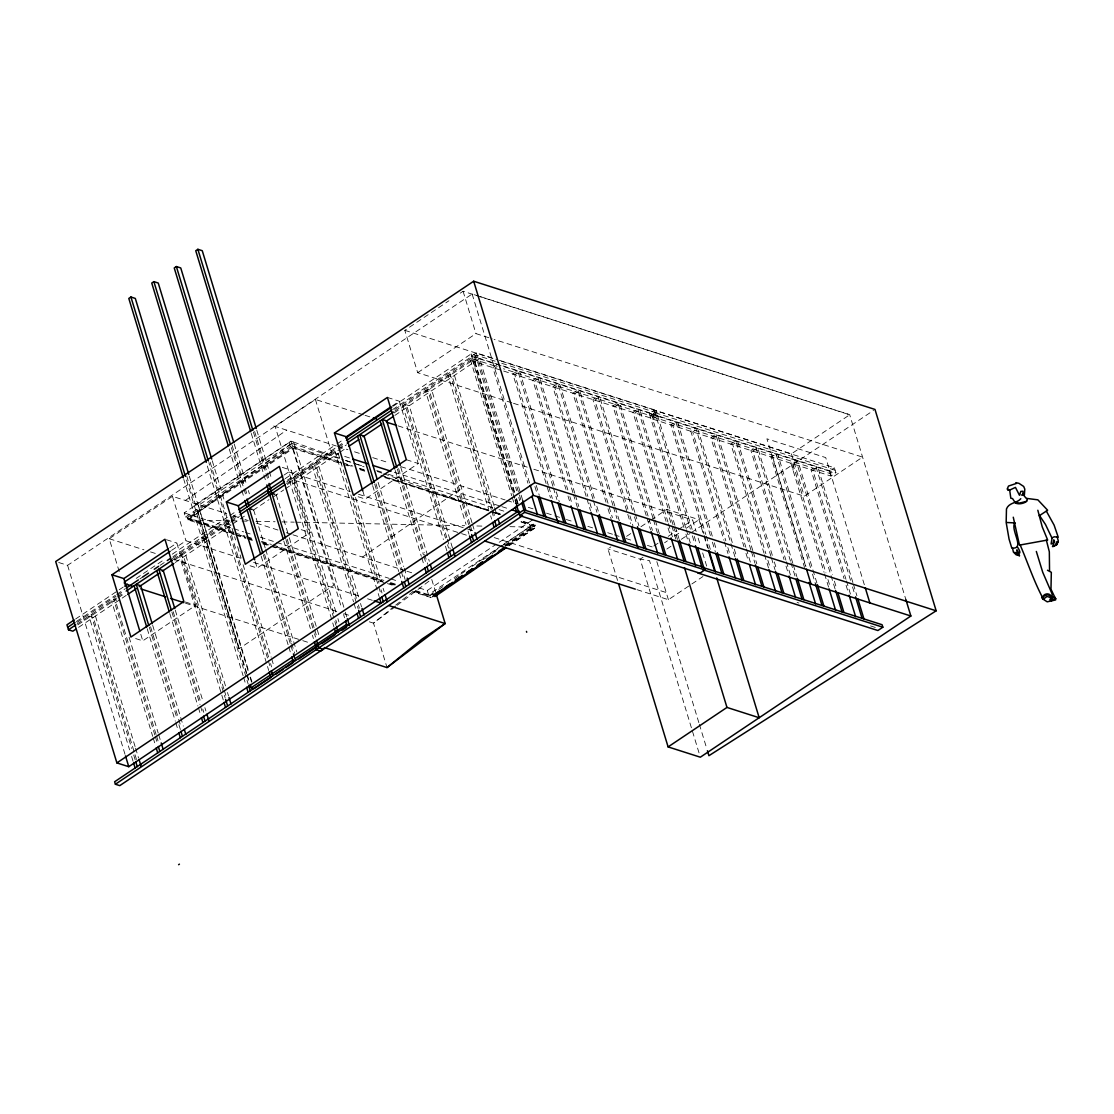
<?xml version="1.0" encoding="UTF-8"?>
<svg xmlns="http://www.w3.org/2000/svg" width="1114" height="1114" viewBox="0 0 1114 1114"><rect width="100%" height="100%" fill="white"/><g stroke="black" fill="none" stroke-linecap="round" stroke-linejoin="round"><path stroke-width="0.75" stroke-dasharray="5 3.75" d="M394.37 606.197L373.51 623.158L368.567 621.57M395.665 605.139L413.002 591.645M395.665 606.392L373.51 623.158L387.018 667.578M397.044 605.334L431.647 579.141L435.658 592.3M339.533 458.216L293.692 442.105L188.099 519.918L187.848 519.082L295.21 447.09M185.342 500.451L286.646 430.129M362.482 557.042L463.772 486.721M429.433 595.642L436.549 590.754M460.764 574.156L465.025 571.217M472.155 566.344L499.211 547.782M500.632 546.807L533.383 524.332L532.13 520.182L497.652 543.312M505.338 546.194L535.235 525.683L520.154 520.113M508.959 545.79L536.029 527.228L519.291 520.962M511.855 402.781L417.68 372.689L404.814 330.343L448.886 300.794M460.249 293.163L463.09 291.255L849.704 414.784L791.427 453.858L500.646 360.964M58.666 562.486L67.592 565.327L472.141 294.026L478.769 296.143M363.401 414.798L315.415 399.466L275.158 426.467L291.186 479.187L459.943 533.105M119.226 571.621L109.228 538.716L172.447 496.329L226.727 513.665M233.369 532.339L185.467 517.021L184.214 512.872L289.083 442.537L343.655 459.971M185.467 517.021L290.35 446.686L344.867 464.106M292.202 448.037L291.952 447.201L187.068 517.537L187.319 518.372L292.202 448.037L341.803 463.884M417.68 372.689L475.957 333.615L492.485 338.893M169.676 547.837L176.834 543.047L195.758 605.32L142.787 640.842L133.875 638.002M171.57 550.386L185.941 540.75L240.429 558.156M284.084 475.037L291.241 470.233L310.165 532.506L257.195 568.029L248.269 565.188M392.156 406.025L399.313 401.221L418.237 463.508L365.267 499.03L353.375 495.229M75.613 619.008L123.208 587.078M136.2 578.375L165.053 559.019M172.266 554.187L228.523 516.45M229.971 515.49L237.171 510.644M285.087 478.7L335.579 444.834M337.027 443.859L344.24 439.027M393.284 406.137L471.18 353.89L475.567 355.296L516.715 490.759M514.445 498.292L471.278 356.215L476.235 352.901L497.721 359.766M76.365 621.501L115.313 595.377M116.761 594.403L125.409 588.596M139.835 578.932L142.717 576.996M160.04 565.383L165.805 561.512M173.018 556.68L237.936 513.136M287.287 480.218L336.331 447.327M337.779 446.352L344.992 441.52M392.601 409.59L471.946 356.383M77.103 622.336L116.051 596.213M117.499 595.252L124.712 590.406M172.308 558.49L230.013 519.792M231.461 518.818L238.675 513.986M286.577 482.028L337.069 448.162M338.517 447.201L345.73 442.355M394.774 409.465L475.567 355.296M291.186 479.187L331.443 452.187L338.057 454.303M77.117 623.979L116.065 597.87M117.513 596.895L124.726 592.063M173.77 559.172L230.041 521.436M231.475 520.461L238.688 515.629M286.604 483.671L337.096 449.819M338.531 448.845L345.744 444.013M394.802 411.122L472.698 358.875L477.071 360.268M77.855 624.829L116.803 598.705M118.251 597.745L125.464 592.899M174.508 560.008L229.331 523.246M230.779 522.271L239.426 516.478M287.342 484.52L336.386 451.63M337.834 450.655L346.482 444.848M394.091 412.932L476.319 357.775M78.621 627.321L126.216 595.391M175.274 562.5L231.531 524.764M232.965 523.803L245.957 515.1M253.17 510.254L269.031 499.615M273.668 496.691L283.764 489.909M285.212 488.949L338.586 453.147M340.035 452.187L347.248 447.341M394.843 415.411L479.619 358.485L522.772 500.534M496.524 365.113L492.82 367.592L527.939 483.211M494.7 368.191L497.164 366.534M683.926 527.521L649.295 413.531L654.238 410.217L834.4 467.783L835.918 472.754L830.974 476.068L650.813 418.516L655.756 415.202L835.918 472.754M471.278 356.215L651.453 413.781L656.397 410.467L657.914 415.452L652.679 419.115L685.806 528.12M418.975 587.886L427.247 590.517L496.203 544.273M501.787 545.54L428.514 594.681L427.247 590.517M503.222 544.579L533.383 524.332M415.271 590.448L430.101 595.182L432.984 593.261M438.721 589.403L444.472 585.546M454.526 578.807L458.843 575.91M483.267 559.534L486.136 557.613M491.887 553.755L496.19 550.859M504.809 545.08L534.985 524.847M415.48 591.269L430.352 596.018L433.235 594.096M505.074 545.916L535.235 525.683L520.363 520.92M507.037 545.665L535.764 526.393M508.722 545.526L536.029 527.228L518.01 520.892M617.546 580.478L607.938 548.854L610.806 546.932M626.597 536.349L630.914 533.453M640.954 526.713L649.573 520.948M651.008 519.987L666.799 509.39L699.007 519.681L703.561 534.664M653.821 546.013L658.137 543.131M668.205 536.377L676.825 530.584M678.273 529.623L692.643 519.987L696.153 531.517M643.029 557.223L640.16 559.158L607.938 548.854M664.557 542.783L667.425 540.861M674.611 536.057L680.348 532.2M686.099 528.342L699.007 519.681M793.015 470.122L792.82 463.884L797.763 460.569L832.381 574.532M666.84 549.035L671.185 546.125M681.295 539.329L689.97 533.522M691.418 532.548L873.543 410.412M649.295 413.531L829.457 471.097L834.4 467.783M513.512 403.31L804.294 496.217L862.57 457.13L494.129 339.422M636.971 589.668L668.4 599.708L702.906 576.565M293.692 442.105L290.921 441.186L195.521 504.517L198.292 505.422L293.692 442.105L344.839 610.472M229.86 520.795L188.099 519.918L234.4 534.706M231.601 520.823L240.29 521.018M242.03 521.046L247.252 521.157M255.942 521.338L275.088 521.742M282.037 521.895L294.221 522.146M295.962 522.188L464.705 525.724M476.876 525.989L483.838 526.128M509.934 526.671L536.029 527.228M480.426 296.672L849.676 414.645L905.807 599.36M499.364 360.295L656.397 410.467M404.814 330.343L494.031 358.847M495.173 361.201L476.987 355.394L472.044 358.708L496.83 366.631M501.773 363.317L657.149 412.96L652.205 416.274L503.444 368.748M657.914 415.452L477.739 357.886L472.796 361.201L652.971 418.767L651.453 413.781M387.421 397.433L399.313 401.221M365.058 415.327L370.015 416.901M398.144 425.896L527.201 467.128M533.815 469.245L692.643 519.987M406.345 459.706L418.237 463.508M273.738 426.008L336.303 445.99M337.96 446.519L347.888 449.694M354.517 451.811L361.131 453.927M372.717 457.631L389.273 462.923M400.873 466.627L505.129 499.935M506.786 500.464L518.372 504.169M528.301 507.343L533.258 508.917M546.501 513.15L559.729 517.383M566.358 519.5L572.972 521.603M587.858 526.365L592.829 527.952M607.715 532.715L612.672 534.288M614.329 534.817L619.3 536.405M625.915 538.522L634.186 541.167M647.429 545.4L652.386 546.988M344.672 456.42L351.3 458.536M394.314 472.28L500.2 506.104M501.857 506.633L508.471 508.75M797.067 602.451L798.947 603.05M870.535 625.915L875.493 627.502M345.298 460.5L355.227 463.661M356.87 464.19L365.141 466.836M376.713 470.54L381.67 472.113M388.285 474.23L492.444 507.511M499.058 509.627L504.015 511.201M346.524 464.635L351.481 466.223M359.752 468.869L366.367 470.971M384.553 476.792L488.74 510.073M495.354 512.189L500.311 513.777M343.46 464.413L351.718 467.044M359.989 469.69L366.603 471.807M384.79 477.614L488.949 510.894M490.606 511.423L500.52 514.584M282.329 467.379L291.241 470.233M289.013 472.03L350.228 491.594M358.499 494.24L466.042 528.593M467.699 529.122L475.97 531.768M494.17 537.575L666.228 592.551M461.6 533.634L468.214 535.75M301.24 529.665L310.165 532.506M233.355 515.782L243.284 518.957M244.941 519.486L248.255 520.544M256.526 523.19L278.054 530.069M286.326 532.701L291.297 534.288M292.94 534.817L405.301 570.716M406.944 571.245L413.531 573.348M229.456 521.714L226.532 520.781L208.875 462.658M231.044 525.098L226.671 523.691L267.82 659.14M184.214 512.872L232.158 528.189M233.815 528.718L243.729 531.893M245.386 532.422L252.001 534.539M260.258 537.171L275.144 541.933M276.787 542.462L389.218 578.375M390.875 578.904L399.146 581.55M235.026 532.854L244.941 536.029M246.598 536.558L253.212 538.675M261.484 541.32L271.412 544.481M273.055 545.011L383.857 580.408M390.471 582.525L395.428 584.112M187.319 518.372L231.963 532.631M240.22 535.277L245.191 536.851M246.835 537.38L253.449 539.496M261.72 542.142L269.992 544.774M276.606 546.89L382.408 580.7M390.68 583.346L395.637 584.92M187.848 519.082L234.149 533.871M235.792 534.4L245.721 537.575M247.378 538.104L255.635 540.736M263.907 543.381L270.521 545.498M272.164 546.027L382.938 581.411M389.552 583.527L394.523 585.115M414.352 591.45L431.146 597.564L412.96 591.757M236.057 535.235L245.971 538.396M247.628 538.925L254.243 541.042M262.5 543.688L269.115 545.804M270.772 546.32L394.774 585.936M205.853 538.995L201.467 537.589L183.81 479.466M253.63 562.375L360.95 596.658M367.55 598.775L372.508 600.349M166.432 539.719L176.834 543.047M109.228 538.716L143.915 549.801M150.529 551.903L157.13 554.02M173.645 559.298L337.18 611.544M343.78 613.647L348.738 615.234M185.356 601.992L195.758 605.32M185.495 603.189L301.114 640.132M302.771 640.661L309.386 642.778M116.58 600.404L113.67 599.471L154.818 734.92M292.425 446.171L341.344 462.296M342.987 462.839L352.873 466.098M359.46 468.27L364.403 469.899M380.891 475.33L487.988 510.644M494.574 512.816L499.518 514.445M346.092 460.514L364.097 466.836M377.2 471.445L382.116 473.158M383.745 473.742L488.545 510.546M495.089 512.844L500.005 514.571M698.854 722.638L649.504 560.662L640.16 559.158L699.829 755.529M699.355 724.295L706.917 749.095M864.339 584.739L825.711 457.589L766.905 438.805L805.533 565.954M829.457 471.097L830.974 476.068M852.906 582.58L817.773 466.961L812.83 470.275L845.958 579.294M853.408 584.237L856.917 595.795M850.525 580.338L815.894 466.362L810.95 469.676L844.078 578.695M852.53 586.939L855.037 595.196M846.459 580.937L850.469 594.152M846.083 585.296L848.59 593.553M834.386 581.146L836.906 589.403M835.027 588.805L795.883 459.971L790.94 463.285L824.054 572.29M791.427 453.858L804.294 496.217M792.82 463.884L825.934 572.902M827.939 579.503L830.445 587.76M824.555 573.947L828.579 587.162M816.882 583.012L777.739 454.164L772.796 457.492L805.909 566.497M810.491 567.541L775.859 453.565L770.916 456.893L804.545 567.555M812.496 574.142L815.504 584.056M792.848 563.392L757.715 447.772L752.772 451.086L785.899 560.105M793.349 565.049L796.858 576.606M790.467 561.15L755.849 447.174L750.906 450.488L784.019 559.507M790.968 562.793L794.992 576.008M786.4 561.762L790.411 574.963M786.024 566.107L788.531 574.364M772.322 555.343L737.705 441.381L732.761 444.695L765.875 553.714M774.341 561.957L776.848 570.215M770.958 556.401L735.825 440.782L730.881 444.096L763.995 553.115M771.459 558.058L774.968 569.616M767.88 560.314L770.401 568.572M764.51 554.758L768.521 567.973M752.813 550.608L717.681 434.989L712.737 438.303L745.865 547.308M753.315 552.252L756.824 563.823M750.933 550.01L715.801 434.39L710.857 437.705L743.985 546.709M751.435 551.653L754.944 563.224M746.366 548.965L750.376 562.18M745.99 553.324L748.497 561.581M732.288 542.56L697.67 428.584L692.727 431.898L725.841 540.917M734.293 549.16L736.814 557.418M734.934 556.819L695.79 427.985L690.847 431.299L723.961 540.318M727.846 547.531L730.352 555.789M724.462 541.975L727.985 553.533M712.278 536.154L677.646 422.192L672.703 425.506L705.816 534.525M714.283 542.769L716.789 551.026M710.398 535.556L675.766 421.593L670.823 424.907L703.951 533.926M712.403 542.17L715.411 552.084M706.318 536.168L710.342 549.383M704.452 535.569L708.462 548.784M704.062 536.321L707.613 547.977M698.144 538.104L700.65 546.347M702.656 552.934L706.666 566.121M657.622 415.801L692.254 529.763M694.259 536.377L696.765 544.635M654.238 410.217L690.374 529.164M692.379 535.778L694.899 544.036M686.308 529.777L690.318 542.991M685.932 534.135L688.438 542.393M674.889 525.279L639.77 409.646L634.827 412.974L667.94 521.979M675.404 526.922L678.913 538.48M673.023 524.666L637.89 409.047L632.947 412.361L666.061 521.38M673.524 526.323L677.535 539.538M666.799 509.39L671.338 524.374M671.853 526.031L675.892 539.343M668.442 523.636L672.466 536.851M668.08 527.994L670.586 536.252M654.879 518.873L619.746 403.254L614.803 406.568L648.432 517.23M655.38 520.53L659.391 533.745M652.999 518.275L617.866 402.655L612.923 405.969L646.552 516.631M653.5 519.932L657.511 533.146M648.933 518.887L652.442 530.445M647.053 518.288L650.562 529.846M656.842 561.623L668.4 599.708M634.855 512.482L599.736 396.863L594.792 400.177L627.906 509.195M635.356 514.139L638.879 525.697M632.474 510.226L597.856 396.264L592.913 399.578L630.552 523.455M634.493 516.84L636.999 525.098M629.911 515.796L632.919 525.711M614.844 506.09L579.712 390.471L574.768 393.785L612.408 517.662M615.346 507.733L619.356 520.948M612.965 505.491L577.832 389.858L572.888 393.186L606.016 502.191M613.466 507.135L616.975 518.692M608.021 508.806L611.029 518.706M594.319 498.042L559.688 384.065L554.744 387.38L587.872 496.398M596.826 506.299L599.332 514.557M592.94 499.086L557.822 383.467L552.878 386.781L586.493 497.457M593.442 500.743L596.965 512.301M589.877 502.999L592.383 511.27M586.994 499.1L590.504 510.658M574.796 493.293L539.677 377.674L534.734 380.988L567.848 490.007M575.311 494.95L578.82 506.508M572.93 492.694L537.797 377.075L532.854 380.389L565.982 489.408M573.432 494.351L577.442 507.566M569.853 496.607L572.373 504.865M567.987 496.009L570.493 504.266M554.285 485.244L519.653 371.282L514.71 374.596L548.339 485.258M556.29 491.859L559.298 501.76M552.906 486.303L517.773 370.683L512.83 373.998L550.469 497.874M553.407 487.946L556.916 499.518M548.84 486.915L552.349 498.473M536.266 485.453L539.287 495.368M534.901 486.512L537.408 494.769M472.141 294.026L529.818 483.824M463.09 291.255L475.957 333.615M476.235 352.901L518.887 493.321M519.389 494.978L520.906 499.935M518.734 497.359L519.737 500.673M514.598 492.179L474.954 361.688L470.581 360.295L511.73 495.73M516.604 498.78L518.121 503.737M474.675 361.799L514.32 492.291M516.325 498.891L517.829 503.848M471.18 353.89L514.849 497.624M515.35 499.267L516.854 504.224M514.947 499.949L516.464 504.907M512.231 497.387L514.738 505.645M494.115 505.909L454.47 375.432L450.098 374.026L491.246 509.474M494.616 507.566L497.136 515.824M492.499 508.987L452.354 376.852L447.981 375.446L488.628 509.237M493.001 510.644L495.006 517.244M491.747 511.117L494.254 519.389M490.633 515.852L491.636 519.152M472.016 522.731L431.87 390.582L427.498 389.19L468.646 524.624M472.517 524.374L475.037 532.631M469.899 524.151L429.753 392.003L425.381 390.61L466.028 524.402M470.4 525.794L472.406 532.408M469.147 526.281L471.152 532.882M468.033 531.002L469.036 534.302M452.437 547.796L409.27 405.747L404.897 404.34L445.544 538.132M446.798 537.644L407.153 407.167L402.781 405.761L443.428 539.552M447.299 539.301L450.307 549.216M447.549 544.746L448.552 548.046M445.433 546.166L446.937 551.11M400.72 467.142L429.336 561.303M398.603 468.562L424.197 552.809M424.699 554.452L427.706 564.366M397.35 469.05L423.445 554.939M423.947 556.596L425.952 563.197M395.233 470.47L421.329 556.359M421.83 558.017L423.835 564.617M430.101 595.182L430.352 596.018M378.119 482.306L403.714 566.539M404.215 568.196L406.735 576.453M376.003 483.727L405.106 579.531M374.75 484.214L400.845 570.103M401.346 571.747L403.853 580.004M372.633 485.634L398.728 571.524M399.23 573.167L401.736 581.424M362.774 490.828L365.267 499.03M355.519 497.457L381.113 581.703M383.119 588.303L384.135 591.604M352.901 497.234L378.997 583.123M381.002 589.724L382.005 593.024M338.099 453.12L381.253 595.168M334.98 451.24L379.136 596.589M315.415 399.466L331.443 452.187M358.513 596.853L318.869 466.376L314.496 464.97L358.151 608.676M360.518 603.468L361.521 606.768M356.396 598.274L316.752 467.796L312.38 466.39L353.528 601.839M358.402 604.888L359.404 608.188M354.029 603.482L356.536 611.739M345.34 612.129L346.844 617.072M290.921 441.186L341.566 607.91M343.572 614.51L344.574 617.81M289.083 442.537L290.35 446.686M335.913 612.018L296.268 481.527L291.896 480.134L336.052 625.483M337.918 618.618L338.921 621.918M333.796 613.438L294.152 482.947L289.779 481.554L333.935 626.904M335.801 620.038L336.804 623.339M256.749 430.06L268.864 469.927M269.365 471.584L271.886 479.883M276.244 494.783L288.791 536.071M289.292 537.728L318.91 635.175M254.633 431.48L266.747 471.347M267.249 473.004L269.769 481.304M287.175 539.148L314.273 628.338M314.775 629.995L317.295 638.252M253.379 431.981L265.494 471.849M265.995 473.506L268.516 481.805M285.922 539.622L314.023 632.125M314.524 633.769L315.527 637.083M251.263 433.402L263.377 473.269M263.879 474.926L266.399 483.225M283.805 541.042L310.402 628.588M312.407 635.203L313.41 638.503M234.232 443.985L246.347 483.852M248.366 490.494L249.369 493.808M253.644 509.934L265.188 547.921M265.689 549.578L296.811 651.982M232.116 445.405L244.732 486.929M245.233 488.586L247.754 496.9M264.575 554.299L291.172 641.845M291.673 643.488L294.695 653.403M231.364 447.577L243.479 487.431M243.98 489.088L246.5 497.401M263.322 554.786L290.42 643.976M290.921 645.633L293.428 653.89M229.247 448.998L241.362 488.851M241.863 490.508L244.384 498.821M261.205 556.206L288.303 645.396M288.805 647.053L290.81 653.653M255.203 561.484L257.195 568.029M212.245 460.736L224.346 500.59M232.046 528.398L235.569 539.956M237.574 546.57L241.084 558.128M243.089 564.728L271.189 657.232M271.691 658.875L273.71 665.49M210.114 462.157L228.788 523.608L224.415 522.201L206.744 464.078M268.571 656.995L228.927 526.518L224.555 525.112L268.711 670.461M270.577 663.61L271.579 666.91M268.321 660.783L270.827 669.041M198.292 505.422L248.45 670.489M250.455 677.089L251.959 682.047M189.296 476.124L207.97 537.575L203.583 536.168L185.927 478.045M248.088 670.739L208.443 540.248L204.071 538.856L248.227 684.205M250.107 677.34L251.611 682.297M186.679 475.887L246.667 672.87M247.169 674.527L249.675 682.785M246.473 673.803L206.327 541.669L201.954 540.276L243.103 675.711M246.974 675.46L249.48 683.718M243.604 677.368L246.11 685.625M172.447 496.329L185.941 540.75M225.488 685.89L185.843 555.399L181.471 554.006L225.125 697.712M227.493 692.504L228.509 695.804M223.872 688.967L183.726 556.819L179.354 555.426L223.51 700.776M224.374 690.61L226.379 697.225M175.288 610.207L202.887 701.054M204.892 707.655L205.909 710.955M173.171 611.628L200.771 702.474M202.776 709.075L203.778 712.375M171.918 612.101L200.019 704.605M200.52 706.262L203.027 714.52M169.801 613.536L197.902 706.025M198.403 707.682L200.409 714.283M152.688 625.358L183.309 726.119M150.571 626.778L178.17 717.625M178.672 719.282L181.178 727.539M149.318 627.266L176.917 718.112M178.922 724.713L180.426 729.67M147.201 628.686L175.302 721.176M175.803 722.833L178.31 731.09M140.796 634.284L142.787 640.842M129.085 637.208L158.188 733.012M158.689 734.669L161.21 742.927M156.071 734.432L115.926 602.298L111.553 600.892L152.702 736.34M156.573 736.089L158.578 742.69M155.319 736.563L157.325 743.177M153.203 737.997L155.709 746.255M135.086 746.519L95.442 616.028L91.07 614.636L131.717 748.427M135.588 748.176L138.596 758.077M136.479 759.497L93.325 617.448L88.953 616.056L129.6 749.847M133.722 755.027L135.226 759.985M131.605 756.448L133.109 761.405M67.592 565.327L124.991 754.262M292.731 448.747L333.629 585.31L238.883 648.835L198 512.287M654.99 412.709L650.047 416.023L830.222 473.589L835.166 470.261L654.99 412.709"/><path stroke-width="1.5" d="M1042.801 598.984C1041.465 594.792 1047.926 591.98 1050.544 595.336L1050.975 598.19L1049.806 599.792L1052.159 600.307L1050.279 595.684L1047.271 594.695L1043.79 596.227L1042.801 598.984L1047.202 601.825L1055.612 599.931L1055.167 597.466L1052.257 596.937M1014.715 522.953C1010.273 530.361 1025.785 549.425 1011.791 548.074L1009.061 539.106L1006.165 522.438L1006.471 508.959C1009.075 502.275 1016.929 503.375 1020.8 498.71M1021.26 494.964L1022.401 495.117L1023.014 493.92L1022.986 491.232L1020.828 491.399L1019.449 495.243L1015.453 487.389L1009.674 490.076L1010.83 498.25L1012.501 498.543L1014.826 502.024M1052.145 537.7L1051.087 544.008L1053.273 543.047L1053.774 539.803L1054.568 541.376L1052.507 546.612L1055.32 545.052L1056.894 541.627M1014.645 502.094C1017.416 506.369 1031.745 501.718 1025.827 497.888L1022.847 494.24M1043.191 599.36L1046.965 596.45L1050.975 597.661M1024.379 495.062L1024.796 489.116L1023.682 486.456L1018.976 483.351L1015.884 482.641L1016.428 483.42L1008.504 486.052L1007.167 489.102L1008.24 489.269L1007.836 490.327L1009.674 490.076M324.244 647.526L387.018 667.578L422.192 638.963L445.154 623.562L436.159 593.943M387.018 667.578L445.154 623.562L389.009 605.626M434.126 595.029L452.646 582.33M455.487 580.38L462.616 575.492M466.877 572.568L472.573 568.655M478.282 564.756L482.543 561.818M434.906 596.575L506.118 547.74M256.248 428.403L202.261 250.706L197.874 249.299L195.758 250.72L250.761 431.745M188.795 474.467L135.309 298.427L130.923 297.02L128.806 298.441L183.309 477.809M211.73 459.079L158.244 283.04L153.871 281.633L151.755 283.053L206.243 462.421M233.731 442.328L180.747 267.945L176.374 266.552L174.244 267.973L228.245 445.67M707.418 750.739L708.922 755.696L936.164 610.806L874.991 409.437L473.673 281.229L55.7 561.54L116.886 762.909L128.764 766.697L533.327 495.382L910.862 616.014L905.807 599.36M111.971 574.768L164.942 539.246L183.866 601.518L130.895 637.041L111.971 574.768L123.863 578.57L168.242 548.798M226.379 501.954L279.349 466.432L298.274 528.718L245.303 564.241L226.379 501.954L238.271 505.756L282.65 475.998M334.451 432.956L387.421 397.433L406.345 459.706L353.375 495.229L334.451 432.956L346.343 436.744L390.722 406.986M124.169 582.176L170.136 551.346M74.165 619.969L66.951 624.815L68.469 629.786L72.842 631.192L75.724 629.257M124.657 586.103L127.539 584.182M238.619 509.683L283.652 479.661M345.674 438.067L391.836 407.097M67.703 627.293L74.916 622.461M126.857 587.635L138.401 579.893M142.717 576.996L148.496 573.125M154.261 569.254L158.592 566.344M167.253 560.551L170.136 558.615M239.371 512.175L271.12 490.884M268.53 492.792L284.404 482.153M346.44 440.545L391.153 410.565M68.469 629.786L75.682 624.954M126.174 591.088L172.336 560.133M240.137 514.668L271.872 493.377L274.796 494.31M285.156 484.646L269.296 495.284L267.778 490.299M347.192 443.038L393.353 412.083M127.664 594.43L136.312 588.624M139.208 586.688L159.399 573.139M162.282 571.203L173.826 563.461M348.682 446.38L358.778 439.598M363.108 436.702L381.865 424.128M386.196 421.217L393.409 416.385M116.886 762.909L534.859 482.585L936.164 610.806M518.971 513.164L523.914 509.85L704.076 567.402L704.828 569.895L699.884 573.209L519.723 515.657L516.464 504.907M115.396 784.242L519.625 513.317L518.859 510.839L114.631 781.75L115.396 784.242L119.769 785.635L323.171 649.225L318.799 647.833L316.529 640.383M519.723 515.657L524.666 512.343L704.828 569.895M522.563 515.685L320.595 651.133L316.223 649.741L315.457 647.248M433.764 594.806L439.515 590.949M445.252 587.092L449.569 584.209M455.32 580.352L462.491 575.534M466.808 572.638L472.559 568.794M476.862 565.898L482.613 562.041M486.915 559.158L492.667 555.301M498.418 551.444L504.169 547.587M432.58 596.603L505.853 547.461M178.602 864.701L179.438 864.144M618.562 583.806L668.108 746.909L726.969 707.432L759.177 717.736L716.706 577.929M695.401 545.679L701.917 567.151L882.079 624.717L882.845 627.21L877.902 630.524L697.726 572.958M910.862 616.014L700.33 757.2L668.108 746.909M250.177 684.428L251.179 687.728L293.107 659.906M295.99 657.984L346.579 624.411L349.364 625.33L347.345 618.73M271.301 677.131L253.964 688.647L251.179 687.728M275.645 674.262L282.872 669.458M285.755 667.537L292.982 662.746M298.775 658.903L317.56 646.44M321.89 643.558L334.91 634.924M342.137 630.12L346.468 627.252M1056.699 544.662L1058.022 541.696M1051.351 600.808L1052.159 600.307M1042.565 597.828L1041.91 598.162L1041.771 596.018C1033.263 579.545 1027.498 561.971 1020.146 544.899M1026.621 501.3L1019.686 503.082L1015.16 502.414M1052.131 599.443L1056.002 598.65M1037.83 510.254L1042.231 526.866L1047.661 540.012L1019.491 545.108L1013.267 517.202M1039.223 515.796L1047.633 510.24L1037.858 499.838L1026.802 498.418M1019.338 555.649L1016.205 554.828L1013.406 552.071L1012.487 547.935M1014.979 522.926L1006.722 522.494M1046.38 511.173L1054.109 525.126L1058.23 537.226L1054.359 536.781L1051.853 537.825L1045.503 524.513L1039.64 515.712M1053.51 596.798L1054.61 596.826L1050.975 589.236L1051.324 572.317L1047.48 570.243M373.329 417.959L376.629 419.017M386.558 422.192L396.487 425.367M702.669 569.644L882.845 627.21M352.943 459.065L367.843 463.828M372.8 465.401L391 471.222M511.786 509.808L516.743 511.396M484.757 541.042L635.314 589.139M252.196 509.474L249.271 508.541L262.82 553.129M374.151 600.878L380.765 602.994M124.378 583.666L132.636 586.312M140.893 588.944L165.68 596.867M170.623 598.441L183.838 602.66M1050.558 598.705L1052.41 598.914L1052.006 593.706L1042.732 572.276L1036.326 551.444M1053.398 546.501L1056.601 544.885L1058.3 541.056L1057.172 536.823M1017.416 547.03C1018.377 548.158 1021.343 553.24 1018.99 553.407L1016.873 549.787L1017.138 552.558L1019.575 555.761L1014.868 552.293M1046.324 539.984L1049.332 551.806L1049.541 570.869M865.341 588.053L869.853 602.911M857.919 599.095L863.949 618.924M855.538 596.853L862.069 618.326M849.091 595.21L855.622 616.683M837.909 592.704L843.925 612.519M835.528 590.448L842.045 611.92M829.081 588.819L835.597 610.291M817.384 584.655L823.9 606.127M815.504 584.056L822.035 605.529M806.536 569.254L811.048 584.126M809.056 582.413L815.587 603.885M797.359 578.263L803.89 599.736M795.995 579.308L802.01 599.137M789.032 576.022L795.563 597.494M777.851 573.515L783.866 593.344M775.469 571.259L781.986 592.732M769.022 569.63L775.539 591.102M757.826 567.123L763.856 586.939M755.445 564.868L761.976 586.34M749.499 564.882L755.529 584.697M737.315 559.075L743.832 580.547M735.435 558.476L741.952 579.948M728.988 556.833L735.505 578.305M717.291 552.683L723.808 574.156M715.912 553.728L721.942 573.557M708.964 550.441L715.494 571.914M708.615 551.305L714.687 571.273M697.768 547.935L703.797 567.75M688.939 544.05L695.47 565.522M679.415 540.137L685.932 561.609M678.036 541.195L684.066 561.01M684.497 567.639L726.969 707.432M671.088 537.895L677.604 559.367M659.892 535.388L665.921 555.218M658.012 534.79L664.041 554.619M651.063 531.503L657.594 552.976M639.882 528.997L645.897 548.812M637.5 526.741L644.017 548.213M631.554 526.755L638.071 548.227M619.857 522.605L625.887 542.421M617.978 522.006L624.007 541.822M611.53 520.363L617.56 540.179M599.332 514.557L605.863 536.029M597.967 515.601L603.983 535.43M591.005 512.315L597.536 533.787M579.823 509.808L585.839 529.637M577.943 509.209L583.973 529.039M570.995 505.923L577.512 527.395M559.799 503.417L565.828 523.232M557.919 502.818L563.949 522.633M551.472 501.175L558.003 522.647M539.789 497.025L545.804 516.84M473.673 281.229L534.859 482.585M537.909 496.426L543.924 516.242M530.292 485.398L533.327 495.382M531.963 496.426L537.477 514.598M522.772 500.534L525.794 510.449M521.909 503.236L524.666 512.343M515.239 507.302L516.743 512.259M498.139 519.124L499.643 524.081M494.755 521.032L496.259 525.989M526.462 631.401L526.713 632.237M492.639 522.452L494.143 527.409M475.037 532.631L477.043 539.246M471.654 534.539L473.659 541.139M469.537 535.959L471.542 542.56M452.938 549.439L454.944 556.053M449.555 551.346L451.059 556.304M447.438 552.767L448.942 557.724M400.218 465.499L386.669 420.897L382.297 419.505L396.849 467.407M430.338 564.603L431.842 569.56M426.954 566.511L428.458 571.454M380.18 420.925L394.732 468.827M424.838 567.931L426.342 572.875M377.117 479.006L364.069 436.061L359.697 434.655L374.248 482.557M407.237 578.11L409.242 584.711M404.354 581.661L405.858 586.618M357.58 436.075L372.132 483.977M401.736 581.424L403.741 588.039M346.343 436.744L362.774 490.828M385.138 594.918L387.143 601.518M381.754 596.812L383.258 601.769M379.637 598.232L381.141 603.189M362.036 608.425L364.041 615.025M358.652 610.319L360.658 616.933M357.037 613.396L358.541 618.354M345.577 621.111L346.579 624.411M336.553 627.126L338.057 632.084M334.437 628.547L335.941 633.504M197.874 249.299L252.878 430.324M269.017 483.476L270.535 488.447M270.354 488.392L285.421 537.978M266.9 484.896L268.418 489.868M269.755 494.797L283.304 539.399M314.413 641.803L315.916 646.761M176.374 266.552L230.361 444.249M247.002 499.058L249.021 505.7M293.428 653.89L295.433 660.491M244.885 500.478L246.904 507.121M247.155 509.961L260.704 554.549M291.812 656.954L293.316 661.911M238.271 505.756L254.702 559.841M153.871 281.633L208.36 461.001M271.329 670.698L272.833 675.655M269.212 672.118L270.716 677.075M130.923 297.02L185.425 476.388M248.728 685.848L250.232 690.805M246.612 687.268L248.116 692.226M229.011 697.448L231.016 704.062M225.627 699.355L227.632 705.97M224.011 702.433L225.515 707.39M174.787 608.55L163.243 570.563L158.87 569.157L171.417 610.458M206.912 714.255L208.917 720.869M203.528 716.163L205.032 721.12M156.754 570.577L169.3 611.878M201.411 717.583L202.915 722.54M152.186 623.715L140.643 585.713L136.27 584.321L148.816 625.608M184.311 729.419L185.815 734.377M180.928 731.327L182.431 736.284M134.153 585.741L146.7 627.029M178.811 732.747L180.315 737.705M123.863 578.57L139.793 631.011M161.21 742.927L163.215 749.527M158.327 746.477L159.831 751.435M156.211 747.898L157.715 752.855M139.111 759.734L141.116 766.335M135.727 761.642L137.231 766.585M133.61 763.062L135.114 768.019M125.492 755.919L128.764 766.697"/></g></svg>
